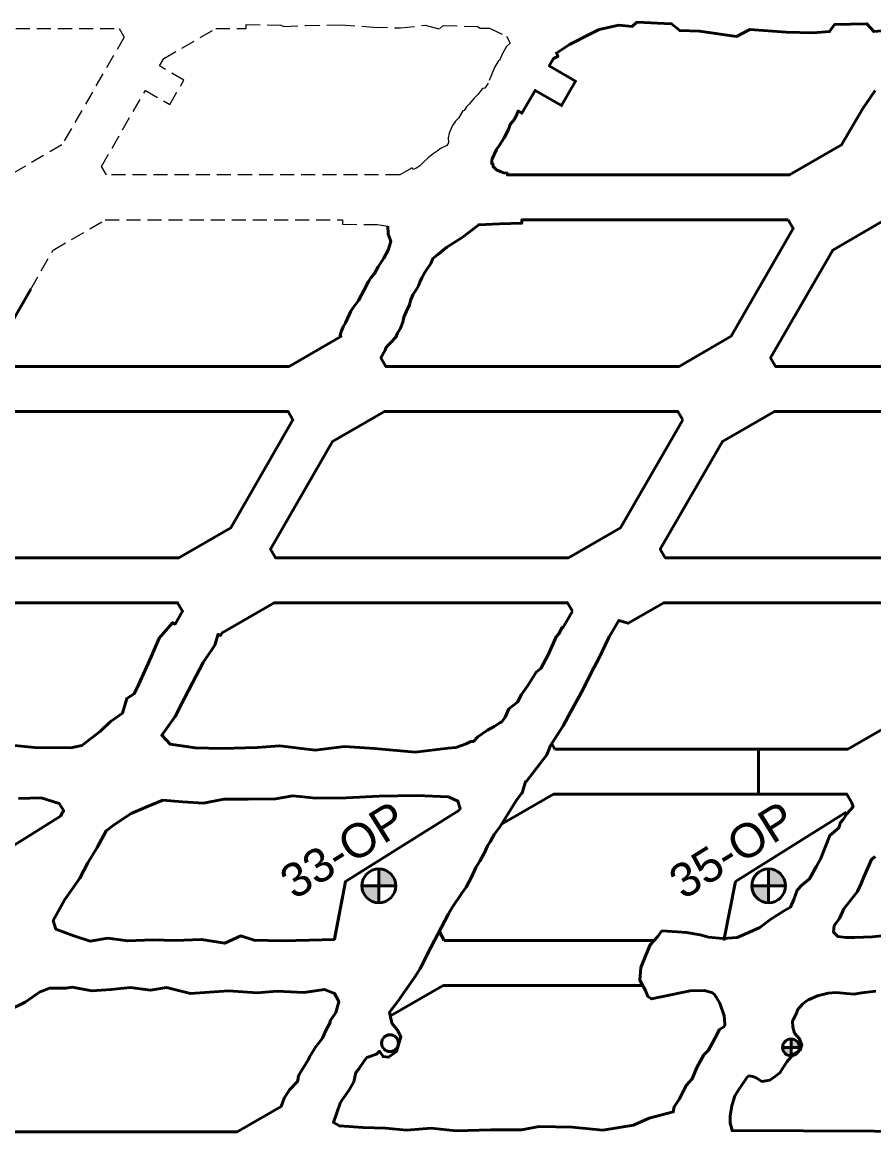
# Model space of a CAD drawing. Header units: millimetres. Extents: x -28 to 1943, y -5245 to 2752.
# Drawn here: x 1258.6 to 1334.3, y 86.7 to 185.3 of the extents above; entities that cross this region are included whole.
import ezdxf

# ---------------------------------------------------------------- set-up
doc = ezdxf.new("R2010")
doc.units = ezdxf.units.MM
doc.linetypes.add('RAYITAS', pattern=[0.375, 0.25, -0.125])
doc.styles.add('DG-T1-473 TO 560$0$Standard', font='arial.ttf')

msp = doc.modelspace()

# ---------------------------------------------------------------- hatches: boundary and pattern name
at = {"lineweight": 40}
h = msp.add_hatch(color=3, dxfattribs=at)
h.paths.add_polyline_path([(1291.827, 108.601, 0.414214), (1290.327, 110.101), (1290.327, 108.601)])
h.paths.add_polyline_path([(1290.327, 108.601), (1288.827, 108.601, 0.414214), (1290.327, 107.101)])
h = msp.add_hatch(color=3, dxfattribs=at)
h.paths.add_polyline_path([(1291.827, 108.601, 0.414214), (1290.327, 110.101), (1290.327, 108.601)])
h.paths.add_polyline_path([(1290.327, 108.601), (1288.827, 108.601, 0.414214), (1290.327, 107.101)])
at = {"linetype": 'Continuous', "lineweight": 40}
h = msp.add_hatch(color=3, dxfattribs=at)
h.paths.add_polyline_path([(1326.468, 108.601, 0.414214), (1324.968, 110.101), (1324.968, 108.601)])
h.paths.add_polyline_path([(1324.968, 108.601), (1323.468, 108.601, 0.414214), (1324.968, 107.101)])
h = msp.add_hatch(color=3, dxfattribs=at)
h.paths.add_polyline_path([(1326.468, 108.601, 0.414214), (1324.968, 110.101), (1324.968, 108.601)])
h.paths.add_polyline_path([(1324.968, 108.601), (1323.468, 108.601, 0.414214), (1324.968, 107.101)])
at = {"lineweight": 40}
h = msp.add_hatch(color=256, dxfattribs=at)
h.paths.add_polyline_path([(1327.708, 94.248, 0.414214), (1326.958, 94.998), (1326.958, 94.248)])
h.paths.add_polyline_path([(1326.208, 94.248, 0.414214), (1326.958, 93.498), (1326.958, 94.248)])
h = msp.add_hatch(color=256, dxfattribs=at)
h.paths.add_polyline_path([(1327.708, 94.248, 0.414214), (1326.958, 94.998), (1326.958, 94.248)])
h.paths.add_polyline_path([(1326.208, 94.248, 0.414214), (1326.958, 93.498), (1326.958, 94.248)])
h = msp.add_hatch(color=256, dxfattribs=at)
h.paths.add_polyline_path([(1327.708, 94.248, 0.414214), (1326.958, 94.998), (1326.958, 94.248)])
h.paths.add_polyline_path([(1326.208, 94.248, 0.414214), (1326.958, 93.498), (1326.958, 94.248)])

# ---------------------------------------------------------------- linework, layer by layer
at = {"color": 7, "linetype": 'Continuous', "lineweight": 40}
for p, q in [((1281.022, 133.748), (1276.4, 131.08)), ((1281.022, 133.748), (1276.4, 131.08)), ((1281.022, 133.748), (1307.082, 133.748)), ((1281.022, 133.748), (1307.082, 133.748)), ((1307.082, 133.748), (1307.522, 132.985)), ((1307.082, 133.748), (1307.522, 132.985)), ((1324.058, 116.748), (1324.058, 120.748)), ((1324.058, 116.748), (1324.058, 120.748))]:
    msp.add_line(p, q, dxfattribs=at)
at = {"color": 7, "lineweight": 40}
for p, q in [((1305.384, 129.105), (1306.081, 130.714)), ((1305.384, 129.105), (1306.081, 130.714)), ((1304.735, 127.904), (1305.384, 129.105)), ((1304.735, 127.904), (1305.384, 129.105)), ((1301.559, 123.577), (1301.886, 124.33)), ((1301.559, 123.577), (1301.886, 124.33)), ((1301.886, 124.33), (1302.657, 124.924)), ((1301.886, 124.33), (1302.657, 124.924)), ((1287.373, 108.996), (1297.429, 115.28)), ((1287.373, 108.996), (1297.429, 115.28)), ((1286.381, 103.895), (1287.373, 108.996)), ((1286.381, 103.895), (1287.373, 108.996)), ((1326.958, 93.498), (1326.958, 94.998)), ((1326.958, 93.498), (1326.958, 94.998)), ((1326.208, 94.248), (1327.708, 94.248)), ((1326.208, 94.248), (1327.708, 94.248))]:
    msp.add_line(p, q, dxfattribs=at)
at = {"lineweight": 40, "ltscale": 5}
for p, q in [((1305.957, 120.748), (1305.686, 121.218)), ((1305.957, 120.748), (1305.686, 121.218)), ((1305.957, 120.748), (1324.058, 120.748)), ((1305.957, 120.748), (1324.058, 120.748)), ((1305.848, 116.748), (1301.226, 114.08)), ((1305.848, 116.748), (1301.226, 114.08)), ((1305.848, 116.748), (1324.058, 116.748)), ((1305.848, 116.748), (1324.058, 116.748)), ((1320.994, 103.748), (1322.014, 108.996)), ((1320.994, 103.748), (1322.014, 108.996)), ((1296.142, 103.748), (1295.702, 104.511)), ((1296.142, 103.748), (1295.702, 104.511)), ((1296.142, 103.748), (1314.786, 103.748)), ((1296.142, 103.748), (1314.786, 103.748)), ((1296.033, 99.748), (1291.349, 97.044)), ((1296.033, 99.748), (1291.349, 97.044)), ((1296.033, 99.748), (1313.77, 99.748)), ((1296.033, 99.748), (1313.77, 99.748))]:
    msp.add_line(p, q, dxfattribs=at)
at = {"color": 3, "linetype": 'Continuous', "lineweight": 40}
for p, q in [((1322.014, 108.996), (1331.869, 115.154)), ((1322.014, 108.996), (1331.869, 115.154)), ((1324.968, 107.101), (1324.968, 110.101)), ((1324.968, 107.101), (1324.968, 110.101)), ((1323.468, 108.601), (1326.468, 108.601)), ((1323.468, 108.601), (1326.468, 108.601))]:
    msp.add_line(p, q, dxfattribs=at)
at = {"color": 3, "lineweight": 40}
for p, q in [((1290.327, 107.101), (1290.327, 110.101)), ((1290.327, 107.101), (1290.327, 110.101)), ((1288.827, 108.601), (1291.827, 108.601)), ((1288.827, 108.601), (1291.827, 108.601))]:
    msp.add_line(p, q, dxfattribs=at)
at = {"lineweight": 40}
for points in [[(1333.675, 185.179), (1333.698, 185.186), (1333.675, 185.179), (1330.816, 185.105), (1330.39, 184.491), (1328.92, 184.386), (1326.517, 184.439), (1323.292, 184.681), (1322.125, 184.05), (1318.823, 184.534), (1317.071, 184.574), (1316.342, 185.185), (1313.257, 185.32), (1312.849, 184.951), (1311.666, 185.043), (1309.904, 184.68), (1309.133, 184.299), (1307.277, 183.351), (1306.1, 182.582), (1306.254, 182.316), (1305.845, 182.08), (1305.47, 181.431), (1307.814, 180.078), (1306.564, 177.913), (1304.22, 179.266), (1303.045, 177.231), (1302.693, 177.434), (1302.587, 177.109), (1302.377, 176.714), (1301.998, 176.225), (1301.871, 175.889), (1301.692, 175.484), (1301.457, 175.047), (1301.256, 174.734), (1301.051, 174.389), (1300.795, 174.024), (1300.403, 173.175), (1300.368, 172.991), (1300.361, 172.764), (1300.465, 172.72), (1300.476, 172.551), (1300.465, 172.522), (1300.599, 172.377), (1300.796, 172.201), (1301.112, 172.064), (1301.428, 171.941), (1301.758, 171.899), (1301.758, 171.748), (1326.821, 171.748), (1331.443, 174.416), (1333.324, 177.645), (1334.425, 179.262)], [(1333.675, 185.179), (1333.698, 185.186), (1333.675, 185.179), (1330.816, 185.105), (1330.39, 184.491), (1328.92, 184.386), (1326.517, 184.439), (1323.292, 184.681), (1322.125, 184.05), (1318.823, 184.534), (1317.071, 184.574), (1316.342, 185.185), (1313.257, 185.32), (1312.849, 184.951), (1311.666, 185.043), (1309.904, 184.68), (1309.133, 184.299), (1307.277, 183.351), (1306.1, 182.582), (1306.254, 182.316), (1305.845, 182.08), (1305.47, 181.431), (1307.814, 180.078), (1306.564, 177.913), (1304.22, 179.266), (1303.045, 177.231), (1302.693, 177.434), (1302.587, 177.109), (1302.377, 176.714), (1301.998, 176.225), (1301.871, 175.889), (1301.692, 175.484), (1301.457, 175.047), (1301.256, 174.734), (1301.051, 174.389), (1300.795, 174.024), (1300.403, 173.175), (1300.368, 172.991), (1300.361, 172.764), (1300.465, 172.72), (1300.476, 172.551), (1300.465, 172.522), (1300.599, 172.377), (1300.796, 172.201), (1301.112, 172.064), (1301.428, 171.941), (1301.758, 171.899), (1301.758, 171.748), (1326.821, 171.748), (1331.443, 174.416), (1333.324, 177.645), (1334.425, 179.262)], [(1335.416, 184.574), (1334.304, 184.492), (1333.698, 185.186)], [(1335.416, 184.574), (1334.304, 184.492), (1333.698, 185.186)], [(1330.671, 165.08), (1335.293, 167.748), (1330.671, 165.08), (1325.147, 155.511), (1325.587, 154.748), (1351.647, 154.748), (1356.269, 157.416), (1361.793, 166.985), (1361.353, 167.748), (1335.293, 167.748)], [(1330.671, 165.08), (1335.293, 167.748), (1330.671, 165.08), (1325.147, 155.511), (1325.587, 154.748), (1351.647, 154.748), (1356.269, 157.416), (1361.793, 166.985), (1361.353, 167.748), (1335.293, 167.748)], [(1291.13, 167.198), (1291.16, 166.523), (1291.393, 165.836), (1291.153, 165.056), (1290.777, 164.356), (1290.523, 164.016), (1290.254, 163.6), (1289.954, 163.008), (1289.629, 162.622), (1289.404, 162.297), (1288.978, 161.479), (1288.52, 160.608), (1288.076, 160.016), (1287.845, 159.657), (1287.354, 158.627), (1287.167, 158.271), (1287.021, 157.9), (1286.879, 157.53), (1286.955, 157.398), (1282.365, 154.748), (1256.305, 154.748), (1255.865, 155.511), (1259.389, 161.615)], [(1291.13, 167.198), (1291.16, 166.523), (1291.393, 165.836), (1291.153, 165.056), (1290.777, 164.356), (1290.523, 164.016), (1290.254, 163.6), (1289.954, 163.008), (1289.629, 162.622), (1289.404, 162.297), (1288.978, 161.479), (1288.52, 160.608), (1288.076, 160.016), (1287.845, 159.657), (1287.354, 158.627), (1287.167, 158.271), (1287.021, 157.9), (1286.879, 157.53), (1286.955, 157.398), (1282.365, 154.748), (1256.305, 154.748), (1255.865, 155.511), (1259.389, 161.615)], [(1246.381, 133.748), (1272.441, 133.748), (1272.881, 132.985), (1272.224, 131.846), (1272, 131.975), (1270.795, 130.612), (1270.098, 128.929), (1268.995, 126.524), (1268.572, 125.648), (1267.916, 125.241), (1267.551, 123.942), (1266.435, 123.178), (1265.581, 122.348), (1263.929, 121.078), (1262.967, 120.86), (1259.734, 120.892), (1257.056, 121.15)], [(1246.381, 133.748), (1272.441, 133.748), (1272.881, 132.985), (1272.224, 131.846), (1272, 131.975), (1270.795, 130.612), (1270.098, 128.929), (1268.995, 126.524), (1268.572, 125.648), (1267.916, 125.241), (1267.551, 123.942), (1266.435, 123.178), (1265.581, 122.348), (1263.929, 121.078), (1262.967, 120.86), (1259.734, 120.892), (1257.056, 121.15)], [(1307.522, 132.985), (1306.68, 131.526), (1306.627, 131.556), (1306.334, 130.972), (1306.081, 130.714), (1305.384, 129.105), (1304.735, 127.904), (1304.31, 127.587), (1303.576, 126.408), (1302.998, 125.598), (1302.657, 124.924), (1301.886, 124.33), (1301.559, 123.577), (1301.245, 123.178), (1301.088, 123.078), (1300.581, 122.763), (1299.994, 122.427), (1299.905, 122.364), (1299.111, 121.834), (1298.734, 121.435), (1298.492, 121.426), (1298.09, 121.2), (1297.156, 120.884), (1296.494, 120.819), (1293.544, 120.483), (1289.938, 120.801), (1287.27, 120.963), (1284.656, 120.648), (1281.527, 121.039), (1279.516, 120.881), (1276.408, 120.79), (1274.01, 120.863), (1271.778, 121.182), (1271.036, 121.97), (1272.222, 123.642), (1273.037, 125.22), (1273.771, 126.619), (1274.701, 128.437), (1275.737, 129.968), (1276.036, 130.949), (1276.252, 130.824), (1276.4, 131.079), (1281.022, 133.748), (1307.082, 133.748), (1307.522, 132.985)], [(1307.522, 132.985), (1306.68, 131.526), (1306.627, 131.556), (1306.334, 130.972), (1306.081, 130.714), (1305.384, 129.105), (1304.735, 127.904), (1304.31, 127.587), (1303.576, 126.408), (1302.998, 125.598), (1302.657, 124.924), (1301.886, 124.33), (1301.559, 123.577), (1301.245, 123.178), (1301.088, 123.078), (1300.581, 122.763), (1299.994, 122.427), (1299.905, 122.364), (1299.111, 121.834), (1298.734, 121.435), (1298.492, 121.426), (1298.09, 121.2), (1297.156, 120.884), (1296.494, 120.819), (1293.544, 120.483), (1289.938, 120.801), (1287.27, 120.963), (1284.656, 120.648), (1281.527, 121.039), (1279.516, 120.881), (1276.408, 120.79), (1274.01, 120.863), (1271.778, 121.182), (1271.036, 121.97), (1272.222, 123.642), (1273.037, 125.22), (1273.771, 126.619), (1274.701, 128.437), (1275.737, 129.968), (1276.036, 130.949), (1276.252, 130.824), (1276.4, 131.079), (1281.022, 133.748), (1307.082, 133.748), (1307.522, 132.985)], [(1324.058, 116.748), (1331.908, 116.748), (1332.348, 115.985), (1332.472, 115.621), (1331.909, 114.989), (1331.598, 114.478), (1331.366, 114.213), (1331.193, 113.746), (1330.405, 113.077), (1329.576, 110.981), (1329.217, 110.344), (1328.589, 109.23), (1327.915, 108.671), (1327.491, 108.222), (1327.221, 107.395), (1326.91, 106.692), (1326.3, 106.346), (1325.152, 105.645), (1324.175, 104.901), (1323.259, 104.471), (1322.182, 104.016), (1320.909, 103.922), (1319.62, 104.05), (1318.869, 104.254), (1317.654, 104.449), (1316.857, 104.5), (1315.476, 104.592), (1315.086, 104.082), (1314.445, 103.367), (1314.054, 102.45), (1313.611, 101.331), (1313.522, 100.21), (1314.011, 99.299), (1314.228, 98.775), (1314.572, 98.557), (1317.999, 99.277), (1319.233, 99.303), (1319.921, 99.135), (1320.158, 98.956), (1320.62, 98.172), (1321.001, 97.053), (1321.089, 96.38), (1321.081, 96.224), (1320.975, 96.059), (1320.602, 95.837), (1320.22, 95.108), (1319.625, 93.991), (1319.202, 93.58), (1318.577, 92.447), (1318.171, 91.46), (1317.645, 90.872), (1317.039, 89.668), (1316.572, 88.963), (1316.488, 88.514), (1314.356, 87.954), (1312.964, 87.325), (1310.24, 86.892), (1307.506, 87.146), (1304.584, 87.232), (1303.002, 86.926), (1300.277, 86.933), (1297.21, 86.839), (1294.969, 87.064), (1292.782, 86.903), (1290.925, 87.084), (1288.889, 87.12), (1286.819, 87.272), (1286.286, 87.581), (1286.585, 88.425), (1286.876, 89.295), (1287.076, 89.587), (1287.648, 90.413), (1288.106, 91.2), (1288.291, 92.027), (1288.517, 92.282), (1288.556, 92.339), (1289.063, 93.077), (1289.253, 93.342), (1290.107, 93.641), (1290.399, 93.905), (1290.701, 93.424), (1291.196, 93.372), (1291.884, 93.88), (1292.292, 95.174), (1291.992, 95.772), (1291.477, 96.4), (1291.282, 97.381), (1292.067, 98.414), (1292.582, 99.15), (1292.82, 99.466), (1293.558, 100.545), (1294.007, 101.241), (1294.936, 103.13), (1296.529, 106.106), (1296.834, 106.688), (1297.705, 107.934), (1298.079, 108.474), (1298.557, 109.382), (1298.946, 110.214), (1299.298, 110.781), (1299.661, 111.443), (1299.721, 111.532), (1299.997, 112.163), (1300.23, 112.522), (1300.581, 113.167), (1301.119, 113.881), (1302.551, 116.2), (1302.99, 116.808), (1303.069, 116.846), (1303.35, 117.849), (1303.483, 117.915), (1305.256, 120.24), (1305.578, 121.052), (1306.72, 122.801), (1307.36, 124.021), (1308.459, 126.008), (1309.277, 127.7), (1309.847, 128.736), (1310.701, 130.551), (1310.8, 130.719), (1311.666, 132.17), (1312.494, 131.919), (1315.663, 133.748), (1341.723, 133.748)], [(1324.058, 116.748), (1331.908, 116.748), (1332.348, 115.985), (1332.472, 115.621), (1331.909, 114.989), (1331.598, 114.478), (1331.366, 114.213), (1331.193, 113.746), (1330.405, 113.077), (1329.576, 110.981), (1329.217, 110.344), (1328.589, 109.23), (1327.915, 108.671), (1327.491, 108.222), (1327.221, 107.395), (1326.91, 106.692), (1326.3, 106.346), (1325.152, 105.645), (1324.175, 104.901), (1323.259, 104.471), (1322.182, 104.016), (1320.909, 103.922), (1319.62, 104.05), (1318.869, 104.254), (1317.654, 104.449), (1316.857, 104.5), (1315.476, 104.592), (1315.086, 104.082), (1314.445, 103.367), (1314.054, 102.45), (1313.611, 101.331), (1313.522, 100.21), (1314.011, 99.299), (1314.228, 98.775), (1314.572, 98.557), (1317.999, 99.277), (1319.233, 99.303), (1319.921, 99.135), (1320.158, 98.956), (1320.62, 98.172), (1321.001, 97.053), (1321.089, 96.38), (1321.081, 96.224), (1320.975, 96.059), (1320.602, 95.837), (1320.22, 95.108), (1319.625, 93.991), (1319.202, 93.58), (1318.577, 92.447), (1318.171, 91.46), (1317.645, 90.872), (1317.039, 89.668), (1316.572, 88.963), (1316.488, 88.514), (1314.356, 87.954), (1312.964, 87.325), (1310.24, 86.892), (1307.506, 87.146), (1304.584, 87.232), (1303.002, 86.926), (1300.277, 86.933), (1297.21, 86.839), (1294.969, 87.064), (1292.782, 86.903), (1290.925, 87.084), (1288.889, 87.12), (1286.819, 87.272), (1286.286, 87.581), (1286.585, 88.425), (1286.876, 89.295), (1287.076, 89.587), (1287.648, 90.413), (1288.106, 91.2), (1288.291, 92.027), (1288.517, 92.282), (1288.556, 92.339), (1289.063, 93.077), (1289.253, 93.342), (1290.107, 93.641), (1290.399, 93.905), (1290.701, 93.424), (1291.196, 93.372), (1291.884, 93.88), (1292.292, 95.174), (1291.992, 95.772), (1291.477, 96.4), (1291.282, 97.381), (1292.067, 98.414), (1292.582, 99.15), (1292.82, 99.466), (1293.558, 100.545), (1294.007, 101.241), (1294.936, 103.13), (1296.529, 106.106), (1296.834, 106.688), (1297.705, 107.934), (1298.079, 108.474), (1298.557, 109.382), (1298.946, 110.214), (1299.298, 110.781), (1299.661, 111.443), (1299.721, 111.532), (1299.997, 112.163), (1300.23, 112.522), (1300.581, 113.167), (1301.119, 113.881), (1302.551, 116.2), (1302.99, 116.808), (1303.069, 116.846), (1303.35, 117.849), (1303.483, 117.915), (1305.256, 120.24), (1305.578, 121.052), (1306.72, 122.801), (1307.36, 124.021), (1308.459, 126.008), (1309.277, 127.7), (1309.847, 128.736), (1310.701, 130.551), (1310.8, 130.719), (1311.666, 132.17), (1312.494, 131.919), (1315.663, 133.748), (1341.723, 133.748)], [(1336.639, 123.416), (1332.017, 120.748), (1324.058, 120.748)], [(1336.639, 123.416), (1332.017, 120.748), (1324.058, 120.748)], [(1252.732, 108.996), (1262.023, 114.802), (1262.254, 115.158), (1262.32, 115.26), (1261.905, 115.91), (1260.304, 116.417), (1258.298, 116.361)], [(1252.732, 108.996), (1262.023, 114.802), (1262.254, 115.158), (1262.32, 115.26), (1261.905, 115.91), (1260.304, 116.417), (1258.298, 116.361)], [(1297.429, 115.28), (1287.373, 108.996), (1286.372, 103.845), (1284.162, 103.785), (1281.758, 103.707), (1279.233, 103.761), (1278.067, 104.144), (1276.646, 103.496), (1274.561, 103.834), (1272.208, 103.748), (1270.232, 103.791), (1268.023, 103.699), (1266.244, 103.942), (1264.686, 103.672), (1263.209, 104.163), (1261.623, 104.746), (1261.396, 105.507), (1262.407, 107.399), (1263.748, 109.285), (1264.452, 110.642), (1265.307, 111.992), (1266.083, 113.49), (1266.84, 114.048), (1268.301, 115.03), (1269.759, 115.635), (1271.124, 116.198), (1272.863, 116.074), (1274.747, 115.953), (1276.54, 116.295), (1278.712, 116.294), (1281.143, 116.33), (1282.671, 116.605), (1284.74, 116.384), (1287.408, 116.415), (1290.355, 116.571), (1293.704, 116.631), (1296.517, 116.494), (1297.35, 116.124), (1297.563, 115.462), (1297.433, 115.285)], [(1297.429, 115.28), (1287.373, 108.996), (1286.372, 103.845), (1284.162, 103.785), (1281.758, 103.707), (1279.233, 103.761), (1278.067, 104.144), (1276.646, 103.496), (1274.561, 103.834), (1272.208, 103.748), (1270.232, 103.791), (1268.023, 103.699), (1266.244, 103.942), (1264.686, 103.672), (1263.209, 104.163), (1261.623, 104.746), (1261.396, 105.507), (1262.407, 107.399), (1263.748, 109.285), (1264.452, 110.642), (1265.307, 111.992), (1266.083, 113.49), (1266.84, 114.048), (1268.301, 115.03), (1269.759, 115.635), (1271.124, 116.198), (1272.863, 116.074), (1274.747, 115.953), (1276.54, 116.295), (1278.712, 116.294), (1281.143, 116.33), (1282.671, 116.605), (1284.74, 116.384), (1287.408, 116.415), (1290.355, 116.571), (1293.704, 116.631), (1296.517, 116.494), (1297.35, 116.124), (1297.563, 115.462), (1297.433, 115.285)], [(1257.448, 97.563), (1258.887, 98.266), (1260.172, 99.145), (1261.061, 99.514), (1262.503, 99.51), (1263.062, 99.603), (1264.811, 99.275), (1266.55, 99.4), (1268.233, 99.557), (1270.036, 99.324), (1271.442, 99.577), (1273.601, 99.028), (1276.953, 99.286), (1279.504, 99.084), (1281.294, 99.245), (1283.65, 99.125), (1285.495, 99.392), (1286.387, 99.043), (1286.745, 98.391), (1286.758, 98.308), (1286.511, 97.343), (1285.994, 96.609), (1285.995, 96.465), (1285.622, 95.756), (1285.417, 95.26), (1285.322, 95.052), (1284.71, 94.278), (1284.276, 93.592), (1284.171, 93.401), (1284.11, 93.239), (1283.237, 91.835), (1283.154, 91.605), (1283.17, 91.49), (1283.085, 91.205), (1282.395, 90.486), (1281.9, 89.741), (1281.645, 88.999), (1277.746, 86.748), (1276.845, 86.748), (1254.356, 86.748)], [(1257.448, 97.563), (1258.887, 98.266), (1260.172, 99.145), (1261.061, 99.514), (1262.503, 99.51), (1263.062, 99.603), (1264.811, 99.275), (1266.55, 99.4), (1268.233, 99.557), (1270.036, 99.324), (1271.442, 99.577), (1273.601, 99.028), (1276.953, 99.286), (1279.504, 99.084), (1281.294, 99.245), (1283.65, 99.125), (1285.495, 99.392), (1286.387, 99.043), (1286.745, 98.391), (1286.758, 98.308), (1286.511, 97.343), (1285.994, 96.609), (1285.995, 96.465), (1285.622, 95.756), (1285.417, 95.26), (1285.322, 95.052), (1284.71, 94.278), (1284.276, 93.592), (1284.171, 93.401), (1284.11, 93.239), (1283.237, 91.835), (1283.154, 91.605), (1283.17, 91.49), (1283.085, 91.205), (1282.395, 90.486), (1281.9, 89.741), (1281.645, 88.999), (1277.746, 86.748), (1276.845, 86.748), (1254.356, 86.748)]]:
    msp.add_lwpolyline(points, dxfattribs=at)
at = {"color": 251, "linetype": 'RAYITAS', "lineweight": 13, "ltscale": 5}
for points in [[(1241.185, 184.748), (1267.244, 184.748), (1267.685, 183.985), (1262.161, 174.416), (1257.539, 171.748)], [(1241.185, 184.748), (1267.244, 184.748), (1267.685, 183.985), (1262.161, 174.416), (1257.539, 171.748)], [(1259.389, 161.615), (1261.389, 165.08), (1266.011, 167.748), (1287.106, 167.748), (1287.106, 167.366), (1290.171, 167.355), (1291.13, 167.198)], [(1259.389, 161.615), (1261.389, 165.08), (1266.011, 167.748), (1287.106, 167.748), (1287.106, 167.366), (1290.171, 167.355), (1291.13, 167.198)]]:
    msp.add_lwpolyline(points, dxfattribs=at)
msp.add_lwpolyline([(1273, 180.178), (1270.829, 181.431), (1271.204, 182.08), (1275.826, 184.748), (1278.533, 184.748), (1278.533, 185.11), (1281.615, 185.055), (1281.889, 184.946), (1283.828, 185.019), (1286.949, 185.086), (1289.845, 184.891), (1292.265, 184.806), (1294.436, 185.048), (1295.702, 184.718), (1296.038, 185.033), (1299.082, 184.927), (1299.321, 184.797), (1300.17, 184.795), (1301.668, 184.076), (1301.997, 183.469), (1301.676, 183.166), (1301.329, 182.545), (1301.047, 181.919), (1300.936, 181.901), (1300.921, 181.868), (1300.618, 181.287), (1300.045, 179.915), (1299.759, 179.468), (1299.529, 179.432), (1299.114, 178.89), (1298.769, 178.55), (1298.347, 178.027), (1298.117, 177.8), (1297.917, 177.48), (1297.794, 177.453), (1297.592, 177.104), (1297.402, 176.788), (1297.15, 176.525), (1296.867, 176.157), (1296.759, 175.879), (1296.576, 175.471), (1296.487, 175.034), (1296.526, 174.606), (1296.356, 174.354), (1295.878, 174.123), (1295.504, 173.862), (1295.165, 173.638), (1294.723, 173.258), (1294.274, 172.841), (1293.974, 172.549), (1293.603, 172.332), (1293.355, 172.238), (1293.274, 172.379), (1292.18, 171.748), (1266.12, 171.748), (1265.68, 172.511), (1269.579, 179.266), (1271.75, 178.013)], close=True, dxfattribs=at)
msp.add_lwpolyline([(1273, 180.178), (1270.829, 181.431), (1271.204, 182.08), (1275.826, 184.748), (1278.533, 184.748), (1278.533, 185.11), (1281.615, 185.055), (1281.889, 184.946), (1283.828, 185.019), (1286.949, 185.086), (1289.845, 184.891), (1292.265, 184.806), (1294.436, 185.048), (1295.702, 184.718), (1296.038, 185.033), (1299.082, 184.927), (1299.321, 184.797), (1300.17, 184.795), (1301.668, 184.076), (1301.997, 183.469), (1301.676, 183.166), (1301.329, 182.545), (1301.047, 181.919), (1300.936, 181.901), (1300.921, 181.868), (1300.618, 181.287), (1300.045, 179.915), (1299.759, 179.468), (1299.529, 179.432), (1299.114, 178.89), (1298.769, 178.55), (1298.347, 178.027), (1298.117, 177.8), (1297.917, 177.48), (1297.794, 177.453), (1297.592, 177.104), (1297.402, 176.788), (1297.15, 176.525), (1296.867, 176.157), (1296.759, 175.879), (1296.576, 175.471), (1296.487, 175.034), (1296.526, 174.606), (1296.356, 174.354), (1295.878, 174.123), (1295.504, 173.862), (1295.165, 173.638), (1294.723, 173.258), (1294.274, 172.841), (1293.974, 172.549), (1293.603, 172.332), (1293.355, 172.238), (1293.274, 172.379), (1292.18, 171.748), (1266.12, 171.748), (1265.68, 172.511), (1269.579, 179.266), (1271.75, 178.013)], close=True, dxfattribs=at)
at = {"lineweight": 40}
for points in [[(1326.712, 167.748), (1303.032, 167.748), (1303.032, 167.465), (1301.057, 167.41), (1299.203, 167.319), (1297.74, 166.198), (1296.365, 165.332), (1295.543, 164.654), (1295.135, 164.335), (1294.934, 163.888), (1294.433, 163.142), (1294.157, 162.6), (1293.979, 162.232), (1293.838, 161.913), (1293.629, 161.531), (1293.353, 161.092), (1293.142, 160.597), (1293.058, 160.201), (1292.775, 159.646), (1292.547, 159.12), (1292.464, 158.661), (1292.265, 158.136), (1291.983, 157.698), (1291.831, 157.327), (1291.371, 156.836), (1291.141, 156.638), (1290.953, 156.38), (1290.89, 156.177), (1290.505, 155.511), (1290.946, 154.748), (1317.006, 154.748), (1321.628, 157.416), (1327.152, 166.985)], [(1326.712, 167.748), (1303.032, 167.748), (1303.032, 167.465), (1301.057, 167.41), (1299.203, 167.319), (1297.74, 166.198), (1296.365, 165.332), (1295.543, 164.654), (1295.135, 164.335), (1294.934, 163.888), (1294.433, 163.142), (1294.157, 162.6), (1293.979, 162.232), (1293.838, 161.913), (1293.629, 161.531), (1293.353, 161.092), (1293.142, 160.597), (1293.058, 160.201), (1292.775, 159.646), (1292.547, 159.12), (1292.464, 158.661), (1292.265, 158.136), (1291.983, 157.698), (1291.831, 157.327), (1291.371, 156.836), (1291.141, 156.638), (1290.953, 156.38), (1290.89, 156.177), (1290.505, 155.511), (1290.946, 154.748), (1317.006, 154.748), (1321.628, 157.416), (1327.152, 166.985)], [(1246.49, 137.748), (1246.05, 138.511), (1251.574, 148.08), (1256.196, 150.748), (1282.256, 150.748), (1282.696, 149.985), (1277.172, 140.416), (1272.55, 137.748)], [(1246.49, 137.748), (1246.05, 138.511), (1251.574, 148.08), (1256.196, 150.748), (1282.256, 150.748), (1282.696, 149.985), (1277.172, 140.416), (1272.55, 137.748)], [(1317.337, 149.985), (1311.813, 140.416), (1307.191, 137.748), (1281.131, 137.748), (1280.69, 138.511), (1286.215, 148.08), (1290.837, 150.748), (1316.897, 150.748)], [(1317.337, 149.985), (1311.813, 140.416), (1307.191, 137.748), (1281.131, 137.748), (1280.69, 138.511), (1286.215, 148.08), (1290.837, 150.748), (1316.897, 150.748)], [(1351.978, 149.985), (1351.538, 150.748), (1325.478, 150.748), (1320.856, 148.08), (1315.332, 138.511), (1315.772, 137.748), (1341.832, 137.748), (1346.454, 140.416)], [(1351.978, 149.985), (1351.538, 150.748), (1325.478, 150.748), (1320.856, 148.08), (1315.332, 138.511), (1315.772, 137.748), (1341.832, 137.748), (1346.454, 140.416)]]:
    msp.add_lwpolyline(points, close=True, dxfattribs=at)
at = {"color": 7, "linetype": 'Continuous', "lineweight": 40}
for points in [[(1335.356, 104.193), (1334.177, 104.059), (1332.642, 104.022), (1331.838, 104.016), (1331.104, 104.093), (1330.736, 104.478), (1330.803, 105.062), (1331.258, 105.705), (1331.659, 106.561), (1332.868, 108.104), (1333.182, 108.801), (1333.444, 109.451), (1334.12, 110.932), (1334.424, 111.218)], [(1335.356, 104.193), (1334.177, 104.059), (1332.642, 104.022), (1331.838, 104.016), (1331.104, 104.093), (1330.736, 104.478), (1330.803, 105.062), (1331.258, 105.705), (1331.659, 106.561), (1332.868, 108.104), (1333.182, 108.801), (1333.444, 109.451), (1334.12, 110.932), (1334.424, 111.218)], [(1347.026, 86.748), (1321.712, 86.853), (1321.694, 87.02), (1321.558, 87.528), (1321.551, 88.178), (1321.708, 89.042), (1321.974, 89.941), (1322.321, 90.507), (1323.073, 91.611), (1323.211, 91.718), (1323.552, 91.673), (1323.865, 91.542), (1324.348, 91.218), (1325.074, 91.337), (1325.578, 91.679), (1325.956, 92.001), (1326.317, 92.547), (1326.597, 92.977), (1326.984, 93.409), (1327.276, 93.709), (1327.77, 93.99), (1327.921, 94.489), (1327.718, 95.009), (1327.275, 95.519), (1327.128, 96.041), (1327.092, 96.591), (1327.462, 97.342), (1327.535, 97.596), (1328.01, 98.104), (1328.295, 98.348), (1328.501, 98.464), (1329.319, 98.818), (1330.261, 99.058), (1330.953, 99.109), (1332.539, 98.987), (1333.264, 99.097), (1334.495, 99.231)], [(1347.026, 86.748), (1321.712, 86.853), (1321.694, 87.02), (1321.558, 87.528), (1321.551, 88.178), (1321.708, 89.042), (1321.974, 89.941), (1322.321, 90.507), (1323.073, 91.611), (1323.211, 91.718), (1323.552, 91.673), (1323.865, 91.542), (1324.348, 91.218), (1325.074, 91.337), (1325.578, 91.679), (1325.956, 92.001), (1326.317, 92.547), (1326.597, 92.977), (1326.984, 93.409), (1327.276, 93.709), (1327.77, 93.99), (1327.921, 94.489), (1327.718, 95.009), (1327.275, 95.519), (1327.128, 96.041), (1327.092, 96.591), (1327.462, 97.342), (1327.535, 97.596), (1328.01, 98.104), (1328.295, 98.348), (1328.501, 98.464), (1329.319, 98.818), (1330.261, 99.058), (1330.953, 99.109), (1332.539, 98.987), (1333.264, 99.097), (1334.495, 99.231)]]:
    msp.add_lwpolyline(points, dxfattribs=at)
at = {"color": 3, "lineweight": 40}
msp.add_circle((1290.327, 108.601), 1.5, dxfattribs=at)
at = {"lineweight": 40}
for centre, radius in [((1290.327, 108.601), 1.5), ((1291.318, 94.621), 0.75), ((1326.958, 94.248), 0.75)]:
    msp.add_circle(centre, radius, dxfattribs=at)
at = {"color": 3, "linetype": 'Continuous', "lineweight": 40}
msp.add_circle((1324.968, 108.601), 1.5, dxfattribs=at)

# ---------------------------------------------------------------- texts
at = {"linetype": 'Continuous', "style": 'DG-T1-473 TO 560$0$Standard'}
for s, p in [('33-OP', (1282.81, 107.314)), ('35-OP', (1317.382, 107.314))]:
    msp.add_text(s, height=3, rotation=32, dxfattribs=at).set_placement(p)

doc.saveas('drawing.dxf')
